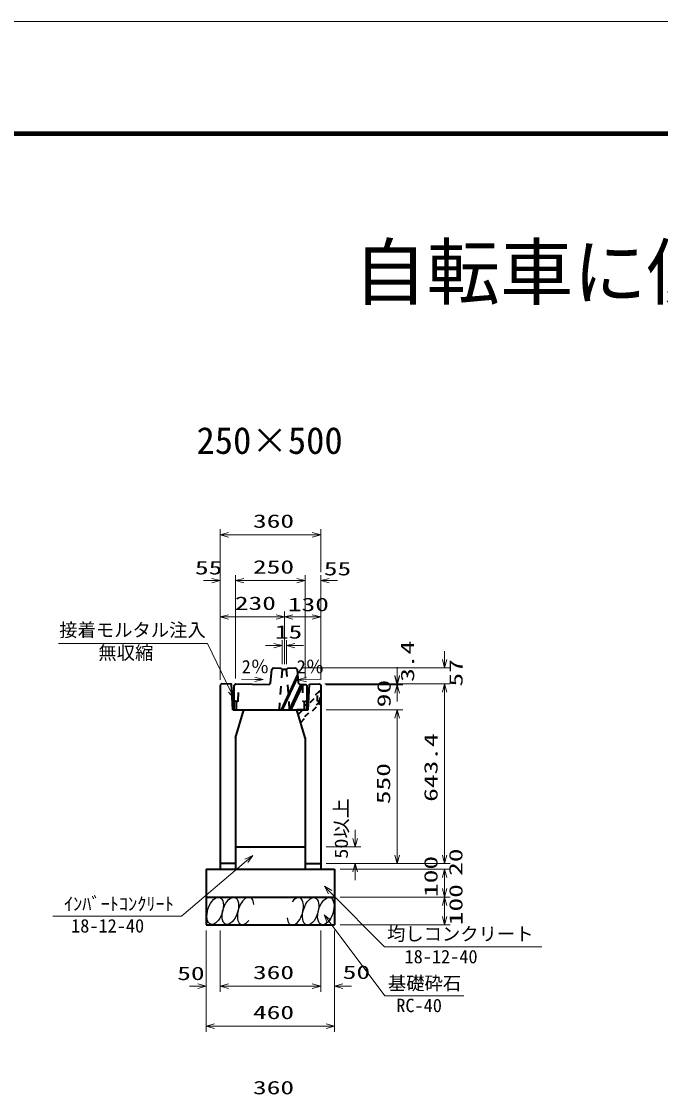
# Model space of a CAD drawing. Units: millimetres on the paper. Extents: x 0 to 841, y 0 to 594.
# Drawn here: x 242.6 to 357, y 401.8 to 594 of the extents above; entities that cross this region are included whole.
import ezdxf
from ezdxf.enums import TextEntityAlignment as Align

# ---------------------------------------------------------------- set-up
doc = ezdxf.new("R2010")
doc.units = ezdxf.units.MM
doc.linetypes.add('USER1', pattern=[3, 1, -2])
doc.linetypes.add('USER3', pattern=[3, 1.5, -1.5])
for name, color, linetype, lineweight in [('D-STR-DIM（寸法）', 7, 'Continuous', 13), ('D-STR-HTXT(均しCON-旗)', 7, 'Continuous', 13), ('D-STR-HTXT(基礎砕石-旗)', 7, 'Continuous', 13), ('D-STR-HTXT（旗上げ）', 7, 'Continuous', 13), ('D-STR-STRF(グリ)', 7, 'Continuous', 25), ('D-STR（構造物）', 1, 'Continuous', 35), ('D-TTL-LINE（区切線）', 7, 'Continuous', 18), ('D-TTL（外枠）', 2, 'Continuous', 140)]:
    doc.layers.add(name, color=color, linetype=linetype, lineweight=lineweight)
doc.layers.add('D-STR-TXT(文字)', color=7, linetype='Continuous')
doc.styles.add('ＭＳ ゴシック', font='')
doc.styles.get('ＭＳ ゴシック').set_extended_font_data('MS Gothic')

# ---------------------------------------------------------------- blocks, each defined once
blk = doc.blocks.new('_Open30')
at = {"color": 7, "linetype": 'Continuous', "lineweight": 13}
for p, q in [((-1, 0.2679), (0, 0)), ((0, 0), (-1, -0.2679)), ((0, 0), (-1, 0))]:
    blk.add_line(p, q, dxfattribs=at)

msp = doc.modelspace()

# ---------------------------------------------------------------- linework, layer by layer
at = {"layer": 'D-STR-DIM（寸法）'}
for p, q in [((278.156, 494.851), (278.156, 503.059)), ((279.656, 502.059), (294.656, 502.059)), ((296.156, 495.369), (296.156, 503.059)), ((278.156, 476.118), (278.156, 494.851)), ((280.906, 476.313), (280.906, 494.851)), ((280.906, 476.313), (280.906, 494.851)), ((293.406, 476.313), (293.406, 494.851)), ((293.406, 476.313), (293.406, 494.851)), ((296.156, 476.118), (296.156, 494.851)), ((276.656, 493.851), (275.156, 493.851)), ((282.406, 493.851), (283.906, 493.851)), ((282.406, 493.851), (291.906, 493.851)), ((291.906, 493.851), (290.406, 493.851)), ((297.656, 493.851), (299.156, 493.851)), ((278.156, 477.118), (278.156, 488.344)), ((289.656, 478.924), (289.656, 488.344)), ((289.656, 478.924), (289.656, 488.344)), ((296.156, 477.118), (296.156, 488.344)), ((279.656, 487.344), (288.156, 487.344)), ((291.156, 487.344), (294.656, 487.344)), ((289.262, 478.923), (289.262, 483.212)), ((290.053, 478.907), (290.053, 483.212)), ((287.762, 482.212), (286.262, 482.212)), ((291.553, 482.212), (293.053, 482.212)), ((318.359, 479.711), (318.359, 481.211)), ((292.662, 478.211), (319.359, 478.211)), ((309.861, 476.863), (309.861, 478.363)), ((309.861, 476.7), (309.861, 478.2)), ((281.997, 476.221), (284.358, 476.174)), ((295.997, 476.196), (293.636, 476.148)), ((296.906, 475.363), (310.861, 475.363)), ((297.072, 475.2), (310.861, 475.2)), ((297.072, 475.2), (310.861, 475.2)), ((297.906, 475.363), (319.359, 475.363)), ((297.906, 475.363), (319.359, 475.363)), ((309.861, 473.7), (309.861, 472.2)), ((318.359, 444.695), (318.359, 473.863)), ((318.359, 473.863), (318.359, 472.363)), ((297.156, 470.695), (310.861, 470.695)), ((297.156, 470.695), (310.861, 470.695)), ((309.861, 444.695), (309.861, 469.195)), ((309.861, 469.195), (309.861, 467.695)), ((302.345, 447.695), (302.345, 449.195)), ((297.156, 446.195), (303.345, 446.195)), ((318.359, 444.695), (318.359, 446.195)), ((297.156, 443.195), (319.359, 443.195)), ((297.156, 443.195), (310.861, 443.195)), ((297.156, 443.195), (319.359, 443.195)), ((297.156, 443.195), (303.345, 443.195)), ((299.656, 442.195), (319.359, 442.195)), ((299.656, 442.195), (319.359, 442.195)), ((302.345, 441.695), (302.345, 440.195)), ((318.359, 438.695), (318.359, 440.695)), ((318.359, 440.695), (318.359, 439.195)), ((299.656, 437.195), (319.359, 437.195)), ((299.656, 437.195), (319.359, 437.195)), ((318.359, 433.695), (318.359, 435.695)), ((275.656, 431.195), (275.656, 420.228)), ((278.156, 431.195), (278.156, 420.228)), ((296.156, 431.195), (296.156, 420.228)), ((298.656, 431.195), (298.656, 420.228)), ((299.656, 432.195), (319.359, 432.195)), ((275.656, 430.195), (275.656, 413.071)), ((278.156, 430.195), (278.156, 420.228)), ((296.156, 430.195), (296.156, 420.228)), ((298.656, 430.195), (298.656, 413.071)), ((274.156, 421.228), (272.656, 421.228)), ((279.656, 421.228), (281.156, 421.228)), ((279.656, 421.228), (294.656, 421.228)), ((294.656, 421.228), (293.156, 421.228)), ((300.156, 421.228), (301.656, 421.228)), ((277.156, 414.071), (297.156, 414.071))]:
    msp.add_line(p, q, dxfattribs=at)
at = {"layer": 'D-STR-HTXT(均しCON-旗)'}
for points in [[(248.163, 433.765), (271.198, 433.765), (282.855, 443.676)], [(335.804, 428.248), (307.596, 428.248), (297.873, 438.065)]]:
    msp.add_lwpolyline(points, dxfattribs=at)
at = {"layer": 'D-STR-HTXT(基礎砕石-旗)'}
msp.add_lwpolyline([(321.778, 419.498), (307.674, 419.498), (297.67, 432.824)], dxfattribs=at)
at = {"layer": 'D-STR-HTXT（旗上げ）'}
msp.add_lwpolyline([(249.183, 482.584), (275.903, 482.584), (279.997, 474.075)], dxfattribs=at)
at = {"layer": 'D-STR-STRF(グリ)'}
for centre, major_axis in [((277.25, 434.719), (0.79, 2.421)), ((277.25, 434.719), (0.79, 2.421)), ((279.972, 434.719), (0.79, 2.421)), ((279.972, 434.719), (0.79, 2.421)), ((294.36, 434.638), (-0.771, -2.427)), ((294.36, 434.638), (-0.771, -2.427)), ((297.081, 434.659), (-0.771, -2.427)), ((297.081, 434.659), (-0.771, -2.427))]:
    msp.add_ellipse(centre, major_axis=major_axis, ratio=0.5139, dxfattribs=at)
for centre, major_axis in [((282.712, 434.719), (0.79, 2.421)), ((282.712, 434.719), (0.79, 2.421)), ((291.62, 434.616), (-0.771, -2.427)), ((291.62, 434.616), (-0.771, -2.427))]:
    msp.add_ellipse(centre, major_axis=major_axis, ratio=0.5139, start_param=5.3575563, end_param=10.3750652, dxfattribs=at)
at = {"layer": 'D-STR（構造物）', "linetype": 'USER3'}
for p, q in [((289.262, 477.924), (288.715, 470.695)), ((290.597, 470.695), (290.05, 477.924)), ((281.404, 472.299), (281.413, 475.335)), ((292.899, 475.235), (292.908, 472.299)), ((281.106, 472.194), (280.656, 472.341)), ((293.206, 472.194), (293.656, 472.341))]:
    msp.add_line(p, q, dxfattribs=at)
at = {"layer": 'D-STR（構造物）'}
for p, q in [((292.023, 477.034), (289.067, 470.695)), ((290.05, 477.924), (289.262, 477.924)), ((278.406, 475.363), (278.156, 475.118)), ((278.406, 475.363), (278.156, 475.118)), ((278.156, 475.118), (278.156, 453.195)), ((278.156, 475.118), (278.156, 442.195)), ((289.34, 470.695), (292.064, 476.538)), ((290.577, 470.695), (292.692, 475.231)), ((292.943, 475.236), (290.826, 470.695)), ((293.906, 470.695), (294.156, 475.328)), ((293.906, 470.695), (294.156, 475.328)), ((294.156, 475.328), (295.906, 475.363)), ((294.156, 475.328), (295.906, 475.363)), ((295.906, 475.363), (296.156, 475.118)), ((295.906, 475.363), (296.156, 475.118)), ((296.156, 475.118), (296.156, 453.195)), ((296.156, 475.118), (296.156, 442.195)), ((280.406, 470.695), (282.406, 470.695)), ((280.406, 470.695), (282.406, 470.695)), ((280.406, 470.695), (282.406, 470.695)), ((280.906, 465.695), (282.406, 470.695)), ((280.906, 465.695), (282.406, 470.695)), ((280.931, 470.695), (293.906, 470.695)), ((293.406, 465.695), (291.906, 470.695)), ((293.906, 470.695), (291.906, 470.695)), ((293.406, 465.695), (291.906, 470.695)), ((293.906, 470.695), (291.906, 470.695)), ((280.906, 465.695), (280.906, 453.195)), ((280.906, 465.695), (280.906, 442.195)), ((293.406, 465.695), (293.406, 453.195)), ((293.406, 465.695), (293.406, 442.195)), ((280.906, 446.195), (293.406, 446.195)), ((280.906, 446.195), (293.406, 446.195)), ((275.656, 442.195), (298.656, 442.195)), ((275.656, 442.195), (275.656, 432.195)), ((275.656, 442.195), (298.656, 442.195)), ((275.656, 442.195), (275.656, 432.195)), ((280.906, 443.195), (278.156, 443.195)), ((278.156, 443.195), (278.156, 442.195)), ((280.906, 443.195), (278.156, 443.195)), ((278.156, 443.195), (278.156, 442.195)), ((280.906, 443.195), (280.906, 442.195)), ((280.906, 443.195), (280.906, 442.195)), ((293.406, 443.195), (296.156, 443.195)), ((293.406, 443.195), (293.406, 442.195)), ((293.406, 443.195), (296.156, 443.195)), ((293.406, 443.195), (293.406, 442.195)), ((296.156, 443.195), (296.156, 442.195)), ((296.156, 443.195), (296.156, 442.195)), ((298.656, 442.195), (298.656, 432.195)), ((298.656, 442.195), (298.656, 432.195)), ((275.656, 437.195), (298.656, 437.195)), ((275.656, 437.195), (298.656, 437.195)), ((275.656, 432.195), (298.656, 432.195)), ((275.656, 432.195), (298.656, 432.195))]:
    msp.add_line(p, q, dxfattribs=at)
at = {"layer": 'D-STR（構造物）', "linetype": 'USER1'}
for p, q in [((295.906, 474.023), (292.061, 470.178)), ((295.906, 474.023), (292.061, 470.178)), ((292.141, 469.909), (296.081, 473.849)), ((292.141, 469.909), (296.081, 473.849)), ((295.581, 472.263), (295.581, 473.349)), ((295.581, 472.263), (295.581, 473.349)), ((296.081, 473.849), (295.833, 474.096)), ((296.081, 473.849), (295.833, 474.096)), ((296.081, 471.919), (296.081, 473.849)), ((296.081, 471.919), (296.081, 473.849)), ((296.081, 472.263), (292.507, 468.69)), ((296.081, 472.263), (292.507, 468.69)), ((292.581, 468.444), (296.081, 471.944)), ((292.581, 468.444), (296.081, 471.944)), ((296.081, 472.263), (295.581, 472.263)), ((296.081, 472.263), (295.581, 472.263)), ((295.833, 471.671), (296.081, 471.919)), ((295.833, 471.671), (296.081, 471.919))]:
    msp.add_line(p, q, dxfattribs=at)
at = {"layer": 'D-STR（構造物）'}
for points in [[(280.656, 470.695), (280.656, 475.1), (280.906, 475.345), (286.901, 475.225), (287.172, 475.469), (287.38, 477.967), (287.65, 478.211), (289.031, 478.183), (289.262, 477.929)], [(290.05, 477.929), (290.281, 478.183), (291.662, 478.211), (291.932, 477.967), (292.141, 475.465)], [(280.406, 470.695), (280.156, 475.328), (278.406, 475.363)], [(280.406, 470.695), (280.156, 475.328), (278.406, 475.363)], [(292.14, 475.469), (292.411, 475.225), (293.48, 475.247), (293.656, 475.07), (293.656, 470.695)]]:
    msp.add_lwpolyline(points, dxfattribs=at)
at = {"layer": 'D-STR（構造物）', "linetype": 'USER3'}
for points in [[(281.106, 470.695), (281.106, 472.194), (281.408, 472.3)], [(292.905, 472.3), (293.206, 472.194), (293.206, 470.695)]]:
    msp.add_lwpolyline(points, dxfattribs=at)
at = {"layer": 'D-TTL-LINE（区切線）'}
msp.add_line((841, 594), (0, 594), dxfattribs=at)
at = {"layer": 'D-TTL（外枠）'}
msp.add_line((820.9, 573.9), (20.1, 573.9), dxfattribs=at)

# ---------------------------------------------------------------- block references
at = {"layer": 'D-STR-DIM（寸法）', "xscale": 1.5, "yscale": 1.5}
for p, rotation in [((278.156, 502.059), 180), ((280.906, 493.851), 180), ((280.906, 493.851), 180), ((296.156, 493.851), 180), ((278.156, 487.344), 180), ((289.656, 487.344), 180), ((290.053, 482.212), 180), ((318.359, 478.211), 270), ((309.861, 475.363), 270), ((309.861, 475.2), 270), ((285.858, 476.144), 358.85424), ((292.136, 476.118), 181.14576), ((309.861, 475.2), 90), ((318.359, 475.363), 90), ((318.359, 475.363), 90), ((309.861, 470.695), 90), ((309.861, 470.695), 90), ((302.345, 446.195), 270), ((309.861, 443.195), 270), ((318.359, 443.195), 270), ((318.359, 443.195), 270), ((302.345, 443.195), 90), ((318.359, 442.195), 90), ((318.359, 442.195), 90), ((318.359, 437.195), 270), ((318.359, 437.195), 90), ((318.359, 432.195), 270), ((278.156, 421.228), 180), ((278.156, 421.228), 180), ((298.656, 421.228), 180), ((275.656, 414.071), 180)]:
    msp.add_blockref('_Open30', p, dxfattribs=dict(at, rotation=rotation))
for p in [(296.156, 502.059), (278.156, 493.851), (293.406, 493.851), (293.406, 493.851), (289.656, 487.344), (296.156, 487.344), (289.262, 482.212), (275.656, 421.228), (296.156, 421.228), (296.156, 421.228), (298.656, 414.071)]:
    msp.add_blockref('_Open30', p, dxfattribs=at)
at = {"layer": 'D-STR-HTXT(均しCON-旗)', "xscale": 1.5, "yscale": 1.5}
for p, rotation in [((283.997, 444.647), 40.37163), ((296.817, 439.13), 134.72505)]:
    msp.add_blockref('_Open30', p, dxfattribs=dict(at, rotation=rotation))
at = {"layer": 'D-STR-HTXT(基礎砕石-旗)', "xscale": 1.5, "yscale": 1.5, "rotation": 126.89552}
msp.add_blockref('_Open30', (296.769, 434.024), dxfattribs=at)
at = {"layer": 'D-STR-HTXT（旗上げ）', "xscale": 1.5, "yscale": 1.5, "rotation": 295.69073}
msp.add_blockref('_Open30', (280.648, 472.723), dxfattribs=at)

# ---------------------------------------------------------------- texts
at = {"layer": 'D-STR-DIM（寸法）', "style": 'ＭＳ ゴシック', "width": 1.5}
for s, p in [('360', (284.031, 502.597)), ('55', (273.637, 494.244)), ('250', (284.031, 494.388)), ('55', (296.721, 494.074)), ('230', (280.781, 487.881)), ('130', (290.276, 487.665)), ('15', (287.945, 482.749)), ('360', (284.031, 421.766)), ('50', (300.108, 421.803)), ('50', (270.458, 421.595)), ('460', (284.031, 414.608)), ('360', (284.031, 401.135))]:
    msp.add_text(s, height=2.405, dxfattribs=at).set_placement(p, align=Align.BOTTOM_LEFT)
at = {"layer": 'D-STR-DIM（寸法）', "style": 'ＭＳ ゴシック'}
for s, width, p in [('3.4', 1.5, (313.624, 475.725)), ('57', 1.5, (322.299, 474.887)), ('90', 1.5, (309.417, 471.17)), ('643.4', 1.5, (317.821, 454.245)), ('550', 1.5, (309.323, 453.82)), ('50以上', 1.1, (301.763, 444.059)), ('100', 1.5, (317.821, 437.195)), ('20', 1.5, (322.273, 440.977)), ('100', 1.5, (322.294, 432.14))]:
    msp.add_text(s, height=2.405, rotation=90, dxfattribs=dict(at, width=width)).set_placement(p, align=Align.BOTTOM_LEFT)
for rotation, p in [(0.01, (282.004, 476.52)), (359.99, (291.854, 476.509))]:
    msp.add_text('2％', height=2.405, rotation=rotation, dxfattribs=at).set_placement(p, align=Align.BOTTOM_LEFT)
at = {"layer": 'D-STR-HTXT(均しCON-旗)', "style": 'ＭＳ ゴシック'}
for s, p in [('ｲﾝﾊﾞｰﾄｺﾝｸﾘｰﾄ', (250.173, 434.049)), ('18-12-40', (251.45, 430.115)), ('均しコンクリート', (308.044, 428.659)), ('18-12-40', (311.177, 424.598))]:
    msp.add_text(s, height=2.405, dxfattribs=at).set_placement(p, align=Align.BOTTOM_LEFT)
at = {"layer": 'D-STR-HTXT(基礎砕石-旗)', "style": 'ＭＳ ゴシック'}
for s, p in [('基礎砕石', (308.209, 419.835)), ('RC-40', (309.697, 415.849))]:
    msp.add_text(s, height=2.405, dxfattribs=at).set_placement(p, align=Align.BOTTOM_LEFT)
at = {"layer": 'D-STR-HTXT（旗上げ）', "style": 'ＭＳ ゴシック'}
for s, p in [('接着モルタル注入', (249.328, 483.088)), ('無収縮', (256.332, 479.011))]:
    msp.add_text(s, height=2.405, dxfattribs=at).set_placement(p, align=Align.BOTTOM_LEFT)
at = {"layer": 'D-STR-TXT(文字)', "style": 'ＭＳ ゴシック'}
for s, height, p in [('自転車に優しい側溝 可変ﾀｲﾌﾟ 標準図', 9.621, (302.027, 541.419)), ('250×500', 4.811, (273.919, 515.111))]:
    msp.add_text(s, height=height, dxfattribs=at).set_placement(p, align=Align.BOTTOM_LEFT)

doc.saveas('drawing.dxf')
